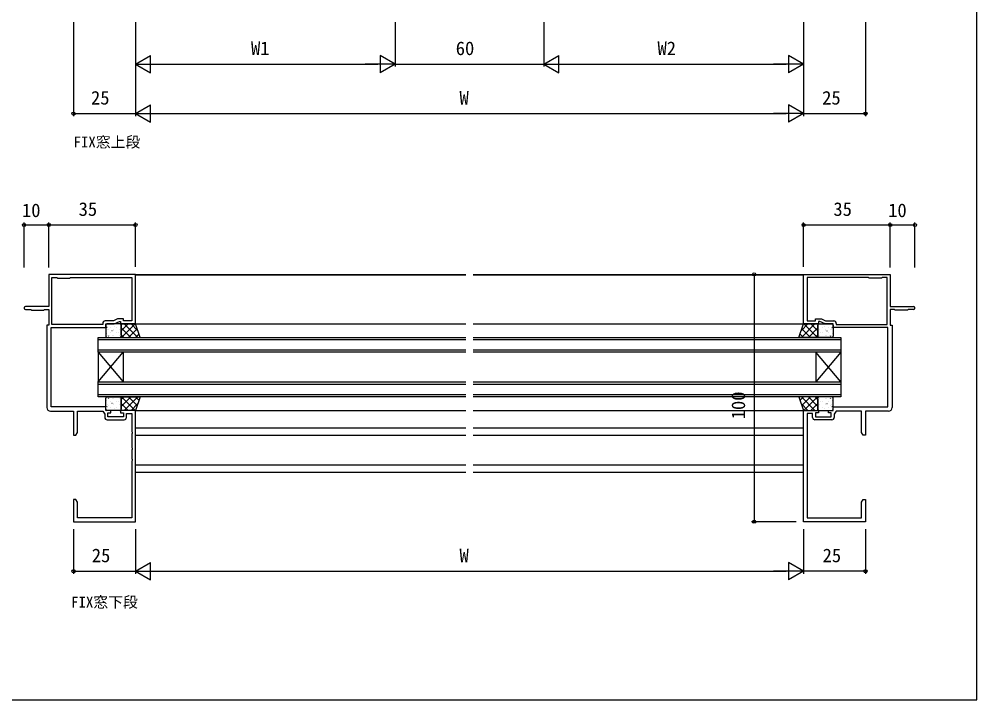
# Model space of a CAD drawing. Units: millimetres, scale not verified. Extents: x -437 to 438, y -344 to 341.
# Drawn here: x 51.3 to 438.3, y -343.6 to -68.4 of the extents above; entities that cross this region are included whole.
import ezdxf
from ezdxf.enums import TextEntityAlignment as Align

# ---------------------------------------------------------------- set-up
doc = ezdxf.new("R2010")
doc.units = ezdxf.units.MM
doc.header["$LTSCALE"] = 2
for name, color, linetype in [('0-1_USER1', 3, 'Continuous'), ('0-2_YKK_11', 7, 'Continuous'), ('0-3_YKK_12', 2, 'Continuous'), ('0-4_YKK_13', 4, 'Continuous'), ('0-6_YKK_D', 6, 'Continuous'), ('0-7_YKK_ZWAK', 7, 'Continuous')]:
    doc.layers.add(name, color=color, linetype=linetype)
doc.styles.add('ＭＳ ゴシック', font='')
doc.styles.get('ＭＳ ゴシック').set_extended_font_data('MS Gothic')

msp = doc.modelspace()

# ---------------------------------------------------------------- linework, layer by layer
at = {"layer": '0-2_YKK_11'}
for p, q in [((86.9, -230.402), (93.7, -230.402)), ((379.7, -230.402), (372.9, -230.402))]:
    msp.add_line(p, q, dxfattribs=at)
for points in [[(98.3, -271.602), (98.3, -226.602), (92.3, -226.602), (92.3, -227.602), (93.5, -227.602), (93.5, -229.202), (87.1, -229.202), (87.1, -227.602), (88.3, -227.602), (88.3, -226.602), (86.3, -226.602), (86.3, -225.102), (64.3, -225.102), (64.3, -193.102), (86.3, -193.102), (86.3, -191.602), (89.655, -191.602), (91.8, -190.602), (92.3, -190.602), (92.3, -191.602), (98.3, -191.602), (98.3, -171.602), (63.3, -171.602), (63.3, -184.602), (53.9, -184.602)], [(85.1, -191.402), (85.1, -191.902), (64.5, -191.902), (64.5, -172.802), (66.5, -172.802), (66.8, -173.102), (71.8, -173.102), (72.1, -172.802)], [(72.1, -172.802), (96.8, -172.802), (96.8, -190.402), (93.5, -190.402), (93.5, -189.602), (91.105, -189.602), (89.389, -190.402), (86.1, -190.402)], [(368.3, -271.602), (368.3, -226.602), (374.3, -226.602), (374.3, -227.602), (373.1, -227.602), (373.1, -229.202), (379.5, -229.202), (379.5, -227.602), (378.3, -227.602), (378.3, -226.602), (380.3, -226.602), (380.3, -225.102), (402.3, -225.102), (402.3, -193.102), (380.3, -193.102), (380.3, -191.602), (376.945, -191.602), (374.8, -190.602), (374.3, -190.602), (374.3, -191.602), (368.3, -191.602), (368.3, -171.602), (403.3, -171.602), (403.3, -184.602), (412.7, -184.602)], [(394.5, -172.802), (369.8, -172.802), (369.8, -190.402), (373.1, -190.402), (373.1, -189.602), (375.495, -189.602), (377.211, -190.402), (380.5, -190.402)], [(381.5, -191.402), (381.5, -191.902), (402.1, -191.902), (402.1, -172.802), (400.1, -172.802), (399.8, -173.102), (394.8, -173.102), (394.5, -172.802)], [(53.9, -185.802), (56, -185.802), (56.3, -186.102), (61.3, -186.102), (61.6, -185.802), (63.3, -185.802), (63.3, -192.102), (62.5, -192.102), (62.5, -225.402)], [(412.7, -185.802), (410.6, -185.802), (410.3, -186.102), (405.3, -186.102), (405, -185.802), (403.3, -185.802), (403.3, -192.102), (404.1, -192.102), (404.1, -225.402)], [(64, -226.902), (73.3, -226.902), (73.3, -236.602), (74.27, -236.602), (74.9, -235.51), (74.9, -226.902), (85.1, -226.902), (85.9, -228.044), (85.9, -229.402)], [(94.7, -229.402), (94.7, -227.802), (96.8, -227.802), (96.8, -235.143), (96.92, -235.327), (96.92, -235.877), (96.8, -236.06), (96.8, -241.643), (96.92, -241.827), (96.92, -242.377), (96.8, -242.56), (96.8, -246.143), (96.92, -246.327), (96.92, -246.877), (96.8, -247.06), (96.8, -270.002), (74.9, -270.002), (74.9, -263.693), (74.27, -262.602), (73.3, -262.602), (73.3, -271.602), (98.3, -271.602)], [(371.9, -229.402), (371.9, -227.802), (369.8, -227.802), (369.8, -235.143), (369.68, -235.327), (369.68, -235.877), (369.8, -236.06), (369.8, -241.643), (369.68, -241.827), (369.68, -242.377), (369.8, -242.56), (369.8, -246.143), (369.68, -246.327), (369.68, -246.877), (369.8, -247.06), (369.8, -270.002), (391.7, -270.002), (391.7, -263.693), (392.33, -262.602), (393.3, -262.602), (393.3, -271.602), (368.3, -271.602)], [(402.6, -226.902), (393.3, -226.902), (393.3, -236.602), (392.33, -236.602), (391.7, -235.51), (391.7, -226.902), (381.5, -226.902), (380.7, -228.044), (380.7, -229.402)]]:
    msp.add_lwpolyline(points, dxfattribs=at)
for centre, radius, start, end in [((53.9, -185.202), 0.6, 89.99999, 270.00001), ((412.7, -185.202), 0.6, 269.99999, 90.00001), ((86.1, -191.402), 1, 90.00001, 179.99999), ((380.5, -191.402), 1, 0.00001, 89.99999), ((64, -225.402), 1.5, 180.00001, 269.99999), ((402.6, -225.402), 1.5, 270.00001, 359.99999), ((86.9, -229.402), 1, 180.00001, 269.99999), ((93.7, -229.402), 1, 270.00001, 359.99999), ((372.9, -229.402), 1, 180.00001, 269.99999), ((379.7, -229.402), 1, 270.00001, 359.99999)]:
    msp.add_arc(centre, radius, start, end, dxfattribs=at)
at = {"layer": '0-3_YKK_12'}
for p, q in [((98.3, -171.602), (231.8, -171.602)), ((98.3, -171.802), (231.8, -171.802)), ((234.8, -171.602), (368.6, -171.602)), ((234.8, -171.802), (368.317, -171.802)), ((98.3, -191.602), (231.8, -191.602)), ((234.8, -191.602), (368.5, -191.602)), ((83.3, -197.103), (231.8, -197.103)), ((83.3, -203.103), (83.3, -197.103)), ((231.8, -198.103), (83.3, -198.103)), ((383.3, -198.102), (234.8, -198.102)), ((83.3, -202.103), (231.8, -202.103)), ((231.8, -203.103), (83.3, -203.103)), ((83.3, -203.103), (83.3, -215.103)), ((83.3, -203.103), (93.3, -215.103)), ((83.3, -215.103), (93.3, -203.103)), ((93.3, -203.103), (93.3, -215.103)), ((234.8, -202.102), (383.3, -202.102)), ((383.3, -203.102), (234.8, -203.102)), ((373.3, -203.102), (373.3, -215.102)), ((383.3, -203.102), (373.3, -215.102)), ((383.3, -215.102), (373.3, -203.102)), ((383.3, -203.102), (383.3, -215.102)), ((83.3, -215.103), (231.8, -215.103)), ((231.8, -216.103), (83.3, -216.103)), ((383.3, -216.102), (234.8, -216.102)), ((83.3, -220.103), (231.8, -220.103)), ((234.8, -220.102), (383.3, -220.102)), ((98.3, -226.602), (231.8, -226.602)), ((234.8, -226.602), (368.5, -226.602)), ((98.3, -233.602), (231.8, -233.602)), ((234.8, -233.602), (368.3, -233.602)), ((98.3, -236.602), (231.8, -236.602)), ((234.8, -236.602), (368.3, -236.602)), ((98.3, -248.602), (231.8, -248.602)), ((234.8, -248.602), (368.3, -248.602)), ((98.3, -251.602), (231.8, -251.602)), ((234.8, -251.602), (368.3, -251.602))]:
    msp.add_line(p, q, dxfattribs=at)
for points in [[(234.8, -197.102), (383.3, -197.102), (383.3, -203.102)], [(231.8, -221.103), (83.3, -221.103), (83.3, -215.103)], [(234.8, -215.102), (383.3, -215.102), (383.3, -221.102), (234.8, -221.102)]]:
    msp.add_lwpolyline(points, dxfattribs=at)
at = {"layer": '0-4_YKK_13'}
for p, q in [((86.3, -192.103), (86.3, -196.603)), ((86.858, -193.136), (86.796, -193.095)), ((92.015, -191.603), (86.8, -191.603)), ((87.194, -191.758), (87.157, -191.758)), ((87.93, -191.757), (87.923, -191.755)), ((88.406, -192.969), (88.368, -192.969)), ((89.474, -191.758), (89.437, -191.758)), ((90.023, -192.498), (90.016, -192.496)), ((90.686, -192.969), (90.648, -192.969)), ((91.754, -191.758), (91.717, -191.758)), ((92.363, -193.327), (92.356, -193.324)), ((95.364, -191.603), (92.515, -194.452)), ((92.536, -191.603), (92.515, -191.623)), ((92.515, -196.203), (92.515, -192.103)), ((92.515, -193.229), (96.389, -197.103)), ((98.193, -191.603), (92.693, -197.103)), ((93.718, -191.603), (99.218, -197.103)), ((96.546, -191.603), (99.203, -194.26)), ((372.882, -191.602), (367.382, -197.102)), ((370.054, -191.602), (367.397, -194.259)), ((368.407, -191.602), (373.907, -197.102)), ((374.085, -193.228), (370.211, -197.102)), ((371.236, -191.602), (374.085, -194.451)), ((374.064, -191.602), (374.085, -191.622)), ((374.085, -196.202), (374.085, -192.102)), ((374.237, -193.326), (374.244, -193.323)), ((374.585, -191.602), (379.8, -191.602)), ((374.846, -191.757), (374.883, -191.757)), ((375.914, -192.968), (375.952, -192.968)), ((376.577, -192.497), (376.584, -192.495)), ((377.126, -191.757), (377.163, -191.757)), ((378.194, -192.968), (378.232, -192.968)), ((378.67, -191.756), (378.677, -191.754)), ((379.406, -191.757), (379.443, -191.757)), ((379.742, -193.135), (379.804, -193.094)), ((380.3, -192.102), (380.3, -196.602)), ((86.749, -195.6), (86.742, -195.598)), ((86.8, -197.103), (92.015, -197.103)), ((87.194, -194.001), (87.157, -194.001)), ((87.194, -196.243), (87.157, -196.243)), ((87.521, -196.514), (87.459, -196.472)), ((87.481, -193.729), (87.474, -193.726)), ((88.406, -195.212), (88.368, -195.212)), ((88.875, -194.471), (88.812, -194.43)), ((89.089, -196.429), (89.082, -196.427)), ((89.474, -194.001), (89.437, -194.001)), ((89.474, -196.243), (89.437, -196.243)), ((89.538, -194.457), (89.531, -194.455)), ((90.686, -195.212), (90.648, -195.212)), ((91.631, -195.198), (91.624, -195.196)), ((91.754, -194.001), (91.717, -194.001)), ((91.754, -196.243), (91.717, -196.243)), ((92.477, -193.917), (92.414, -193.876)), ((92.515, -196.057), (93.561, -197.103)), ((98.99, -193.633), (95.521, -197.103)), ((99.708, -195.744), (98.35, -197.103)), ((366.892, -195.743), (368.25, -197.102)), ((367.61, -193.633), (371.079, -197.102)), ((374.085, -196.056), (373.039, -197.102)), ((374.123, -193.916), (374.186, -193.875)), ((379.8, -197.102), (374.585, -197.102)), ((374.846, -194), (374.883, -194)), ((374.846, -196.242), (374.883, -196.242)), ((374.969, -195.197), (374.976, -195.195)), ((375.914, -195.211), (375.952, -195.211)), ((377.062, -194.456), (377.069, -194.454)), ((377.126, -194), (377.163, -194)), ((377.126, -196.242), (377.163, -196.242)), ((377.511, -196.428), (377.518, -196.426)), ((377.725, -194.47), (377.788, -194.429)), ((378.194, -195.211), (378.232, -195.211)), ((379.079, -196.513), (379.141, -196.471)), ((379.119, -193.728), (379.126, -193.725)), ((379.406, -194), (379.443, -194)), ((379.406, -196.242), (379.443, -196.242)), ((379.851, -195.599), (379.858, -195.597)), ((86.3, -226.103), (86.3, -221.603)), ((86.749, -222.605), (86.742, -222.607)), ((86.8, -221.103), (92.015, -221.103)), ((87.194, -221.962), (87.157, -221.962)), ((87.194, -224.205), (87.157, -224.205)), ((87.521, -221.692), (87.459, -221.733)), ((88.406, -222.993), (88.368, -222.993)), ((88.875, -223.734), (88.812, -223.775)), ((89.089, -221.776), (89.082, -221.779)), ((89.474, -221.962), (89.437, -221.962)), ((89.474, -224.205), (89.437, -224.205)), ((89.538, -223.748), (89.531, -223.75)), ((90.686, -222.993), (90.648, -222.993)), ((91.631, -223.007), (91.624, -223.009)), ((91.754, -221.962), (91.717, -221.962)), ((91.754, -224.205), (91.717, -224.205)), ((92.477, -224.288), (92.414, -224.33)), ((92.515, -222.148), (93.561, -221.103)), ((92.515, -224.977), (96.389, -221.103)), ((92.515, -222.003), (92.515, -226.103)), ((95.364, -226.603), (92.515, -223.753)), ((98.193, -226.603), (92.693, -221.103)), ((93.718, -226.603), (99.218, -221.103)), ((98.99, -224.572), (95.521, -221.103)), ((96.546, -226.603), (99.203, -223.945)), ((99.708, -222.461), (98.35, -221.103)), ((366.892, -222.46), (368.25, -221.102)), ((372.882, -226.602), (367.382, -221.102)), ((370.054, -226.602), (367.397, -223.944)), ((367.61, -224.571), (371.079, -221.102)), ((368.407, -226.602), (373.907, -221.102)), ((374.085, -224.976), (370.211, -221.102)), ((371.236, -226.602), (374.085, -223.752)), ((374.085, -222.147), (373.039, -221.102)), ((374.085, -222.002), (374.085, -226.102)), ((374.123, -224.287), (374.186, -224.329)), ((379.8, -221.102), (374.585, -221.102)), ((374.846, -221.961), (374.883, -221.961)), ((374.846, -224.204), (374.883, -224.204)), ((374.969, -223.006), (374.976, -223.008)), ((375.914, -222.992), (375.952, -222.992)), ((377.062, -223.747), (377.069, -223.749)), ((377.126, -221.961), (377.163, -221.961)), ((377.126, -224.204), (377.163, -224.204)), ((377.511, -221.775), (377.518, -221.778)), ((377.725, -223.733), (377.788, -223.774)), ((378.194, -222.992), (378.232, -222.992)), ((379.079, -221.691), (379.141, -221.732)), ((379.406, -221.961), (379.443, -221.961)), ((379.406, -224.204), (379.443, -224.204)), ((379.851, -222.604), (379.858, -222.606)), ((380.3, -226.102), (380.3, -221.602)), ((86.858, -225.069), (86.796, -225.11)), ((92.015, -226.603), (86.8, -226.603)), ((87.194, -226.447), (87.157, -226.447)), ((87.481, -224.476), (87.474, -224.479)), ((87.93, -226.448), (87.923, -226.451)), ((88.406, -225.236), (88.368, -225.236)), ((89.474, -226.447), (89.437, -226.447)), ((90.023, -225.707), (90.016, -225.71)), ((90.686, -225.236), (90.648, -225.236)), ((91.754, -226.447), (91.717, -226.447)), ((92.363, -224.878), (92.356, -224.881)), ((92.536, -226.603), (92.515, -226.582)), ((374.064, -226.602), (374.085, -226.581)), ((374.237, -224.877), (374.244, -224.88)), ((374.585, -226.602), (379.8, -226.602)), ((374.846, -226.446), (374.883, -226.446)), ((375.914, -225.235), (375.952, -225.235)), ((376.577, -225.706), (376.584, -225.709)), ((377.126, -226.446), (377.163, -226.446)), ((378.194, -225.235), (378.232, -225.235)), ((378.67, -226.447), (378.677, -226.45)), ((379.119, -224.475), (379.126, -224.478)), ((379.406, -226.446), (379.443, -226.446)), ((379.742, -225.068), (379.804, -225.109))]:
    msp.add_line(p, q, dxfattribs=at)
for points in [[(98.3, -191.603), (92.515, -191.603), (92.515, -197.103), (100.17, -197.103)], [(368.3, -191.602), (374.085, -191.602), (374.085, -197.102), (366.43, -197.102)], [(98.3, -226.603), (92.515, -226.603), (92.515, -221.103), (100.17, -221.103)], [(368.3, -226.602), (374.085, -226.602), (374.085, -221.102), (366.43, -221.102)]]:
    msp.add_lwpolyline(points, close=True, dxfattribs=at)
for centre, start, end in [((86.8, -192.103), 90, 180), ((92.015, -192.103), 0, 90), ((374.585, -192.102), 90, 180), ((379.8, -192.102), 360, 90), ((86.8, -196.603), 180, 270), ((92.015, -196.603), 270, 0), ((374.585, -196.602), 180, 270), ((379.8, -196.602), 270, 360), ((86.8, -221.603), 90, 180), ((92.015, -221.603), 0, 90), ((374.585, -221.602), 90, 180), ((379.8, -221.602), 360, 90), ((86.8, -226.103), 180, 270), ((92.015, -226.103), 270, 0), ((374.585, -226.102), 180, 270), ((379.8, -226.102), 270, 360)]:
    msp.add_arc(centre, 0.5, start, end, dxfattribs=at)
at = {"layer": '0-6_YKK_D'}
for p, q in [((73.3, -69.602), (73.3, -107.602)), ((98.3, -69.602), (98.3, -87.602)), ((98.3, -69.602), (98.3, -107.602)), ((98.3, -69.602), (98.3, -107.602)), ((203.3, -69.602), (203.3, -87.602)), ((203.3, -69.602), (203.3, -87.602)), ((263.3, -69.602), (263.3, -87.602)), ((263.3, -69.602), (263.3, -87.602)), ((368.3, -69.602), (368.3, -87.602)), ((368.3, -69.602), (368.3, -107.602)), ((368.3, -69.602), (368.3, -107.602)), ((393.3, -69.602), (393.3, -107.602)), ((98.3, -86.602), (104.362, -83.102)), ((104.362, -90.102), (104.362, -83.102)), ((203.3, -86.602), (197.238, -83.102)), ((197.238, -83.102), (197.238, -90.102)), ((263.3, -86.602), (269.362, -83.102)), ((269.362, -90.102), (269.362, -83.102)), ((368.3, -86.602), (362.238, -83.102)), ((362.238, -83.102), (362.238, -90.102)), ((98.3, -86.602), (104.362, -90.102)), ((98.3, -86.602), (110.424, -86.602)), ((105.3, -86.602), (196.3, -86.602)), ((203.3, -86.602), (191.175, -86.602)), ((203.3, -86.602), (197.238, -90.102)), ((203.3, -86.602), (263.3, -86.602)), ((263.3, -86.602), (269.362, -90.102)), ((263.3, -86.602), (275.424, -86.602)), ((270.3, -86.602), (361.3, -86.602)), ((368.3, -86.602), (356.176, -86.602)), ((368.3, -86.602), (362.238, -90.102)), ((98.3, -106.602), (104.362, -103.102)), ((104.362, -110.102), (104.362, -103.102)), ((368.3, -106.602), (362.238, -103.102)), ((362.238, -103.102), (362.238, -110.102)), ((73.3, -106.602), (98.3, -106.602)), ((98.3, -106.602), (104.362, -110.102)), ((98.3, -106.602), (110.424, -106.602)), ((105.3, -106.602), (361.3, -106.602)), ((368.3, -106.602), (356.176, -106.602)), ((368.3, -106.602), (362.238, -110.102)), ((368.3, -106.602), (393.3, -106.602)), ((53.3, -168.802), (53.3, -150.602)), ((63.3, -168.602), (63.3, -150.602)), ((63.3, -168.802), (63.3, -150.602)), ((98.3, -168.602), (98.3, -150.602)), ((368.3, -168.602), (368.3, -150.602)), ((403.3, -168.602), (403.3, -150.602)), ((403.3, -168.802), (403.3, -150.602)), ((413.3, -168.802), (413.3, -150.602)), ((53.3, -151.602), (63.3, -151.602)), ((63.3, -151.602), (98.3, -151.602)), ((368.3, -151.602), (403.3, -151.602)), ((403.3, -151.602), (413.3, -151.602)), ((348.3, -171.602), (348.3, -271.602)), ((73.3, -274.602), (73.3, -292.602)), ((98.3, -274.602), (98.3, -292.602)), ((98.3, -274.602), (98.3, -292.602)), ((365.3, -271.602), (347.3, -271.602)), ((368.3, -274.602), (368.3, -292.602)), ((368.3, -274.602), (368.3, -292.602)), ((393.3, -274.602), (393.3, -292.602)), ((98.3, -291.602), (104.362, -288.102)), ((104.362, -295.102), (104.362, -288.102)), ((368.3, -291.602), (362.238, -288.102)), ((362.238, -288.102), (362.238, -295.102)), ((73.3, -291.602), (98.3, -291.602)), ((98.3, -291.602), (104.362, -295.102)), ((98.3, -291.602), (110.424, -291.602)), ((105.3, -291.602), (361.3, -291.602)), ((368.3, -291.602), (356.176, -291.602)), ((368.3, -291.602), (362.238, -295.102)), ((393.3, -291.602), (368.3, -291.602))]:
    msp.add_line(p, q, dxfattribs=at)
for centre in [(73.3, -106.602), (393.3, -106.602), (53.3, -151.602), (63.3, -151.602), (63.3, -151.602), (98.3, -151.602), (368.3, -151.602), (403.3, -151.602), (403.3, -151.602), (413.3, -151.602), (348.3, -171.602), (348.3, -271.602), (73.3, -291.602), (393.3, -291.602)]:
    msp.add_circle(centre, 0.637, dxfattribs=at)
at = {"layer": '0-7_YKK_ZWAK'}
msp.add_lwpolyline([(-436.7, -343.6), (438.3, -343.6), (438.3, 306.4)], dxfattribs=at)

# ---------------------------------------------------------------- texts
at = {"layer": '0-1_USER1', "style": 'ＭＳ ゴシック'}
for s, p in [('FIX窓上段', (73.3, -121.6)), ('FIX窓下段', (72.3, -307.6))]:
    msp.add_text(s, height=4.399, dxfattribs=at).set_placement(p, align=Align.BOTTOM_LEFT)
at = {"layer": '0-6_YKK_D', "style": 'ＭＳ ゴシック'}
for s, p in [('W1', (145.004, -84.602)), ('60', (227.739, -84.602)), ('W2', (309.259, -84.602)), ('25', (80.345, -104.602)), ('W', (229.252, -104.602)), ('25', (375.797, -104.602)), ('10', (52.462, -150.102)), ('35', (75.345, -149.602)), ('35', (380.345, -149.602)), ('10', (402.462, -150.102)), ('W', (229.252, -289.602)), ('25', (80.676, -289.602)), ('25', (375.979, -289.602))]:
    msp.add_text(s, height=5.499, dxfattribs=at).set_placement(p, align=Align.BOTTOM_LEFT)
msp.add_text('100', height=5.499, rotation=90, dxfattribs=at).set_placement((346.3, -230.167), align=Align.BOTTOM_LEFT)

doc.saveas('drawing.dxf')
